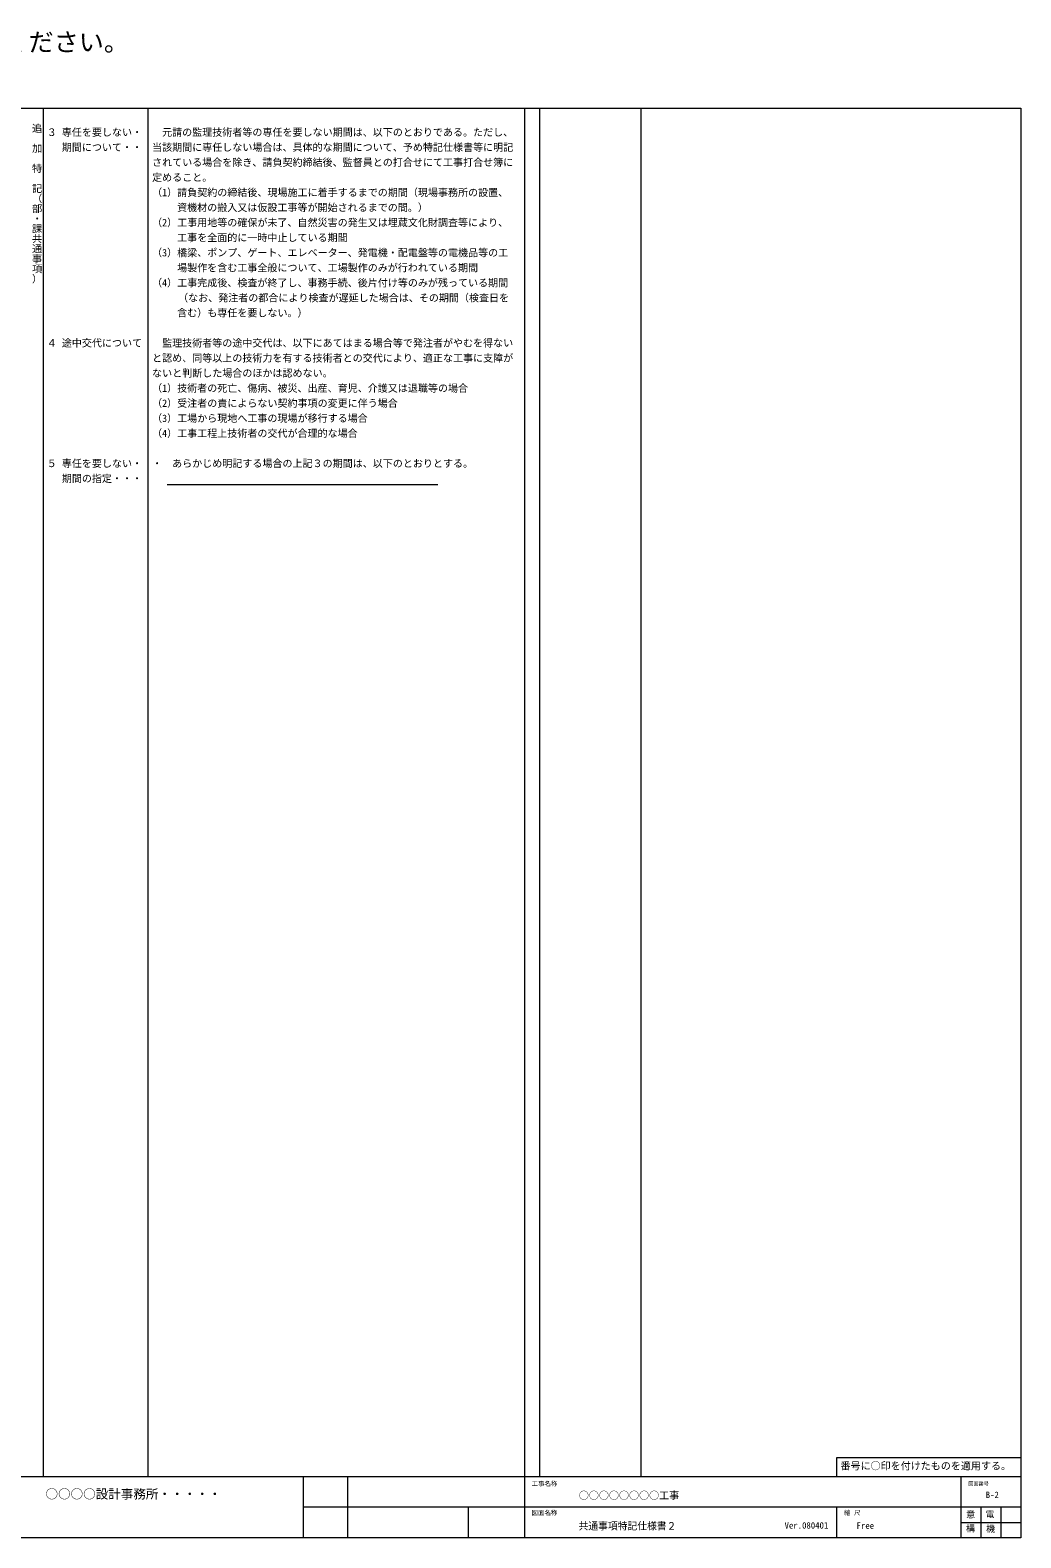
# Model space of a CAD drawing. Units: millimetres on the paper. Extents: x -413 to 392, y -286 to 328.
# Drawn here: x -3 to 392, y -286 to 315 of the extents above; entities that cross this region are included whole.
import ezdxf
from ezdxf.enums import TextEntityAlignment as Align

# ---------------------------------------------------------------- set-up
doc = ezdxf.new("R2010")
doc.units = ezdxf.units.MM
doc.layers.add('0-1', color=7, linetype='Continuous')
doc.layers.add('0-2', color=1, linetype='Continuous')
doc.layers.add('F-0', color=4, linetype='Continuous', lineweight=18)
doc.layers.add('F-F', color=5, linetype='Continuous', lineweight=9)
doc.styles.add('@ＭＳ ゴシック', font='')
doc.styles.add('ＭＳ ゴシック', font='')
doc.styles.get('@ＭＳ ゴシック').set_extended_font_data('@MS Gothic')
doc.styles.get('ＭＳ ゴシック').set_extended_font_data('MS Gothic')

msp = doc.modelspace()

# ---------------------------------------------------------------- linework, layer by layer
at = {"layer": 'F-0'}
for p, q in [((2.314, 284.35), (2.314, -261.166)), ((44.183, 284.35), (44.183, -261.166)), ((200.314, 284.35), (200.314, -261.166)), ((240.8, 284.35), (240.8, -261.166)), ((51.814, 134.35), (159.814, 134.35))]:
    msp.add_line(p, q, dxfattribs=at)
at = {"layer": 'F-F', "color": 7, "lineweight": 18}
for p, q in [((194.314, 284.35), (194.314, -263.15)), ((318.781, -253.666), (318.781, -261.166)), ((392.314, -253.666), (318.781, -253.666)), ((-398.185, -261.166), (392.314, -261.166)), ((106.064, -261.166), (106.064, -285.565)), ((123.814, -261.166), (123.814, -285.565)), ((194.314, -261.166), (194.314, -285.565)), ((368.314, -261.166), (368.314, -285.565)), ((106.064, -273.265), (392.314, -273.265)), ((171.814, -273.265), (171.814, -285.565)), ((318.781, -273.65), (318.781, -285.565)), ((376.314, -273.265), (376.314, -285.565)), ((384.314, -273.265), (384.314, -285.565)), ((368.314, -279.415), (392.314, -279.415)), ((392.314, -285.565), (-398.185, -285.565))]:
    msp.add_line(p, q, dxfattribs=at)
msp.add_lwpolyline([(-399.685, 284.35), (392.314, 284.35), (392.314, -285.565)], dxfattribs=at)

# ---------------------------------------------------------------- texts
at = {"layer": '0-1', "style": '@ＭＳ ゴシック'}
msp.add_text('\u3000追\u3000加\u3000特\u3000記（部・課共通事項）', height=2.933, rotation=270, dxfattribs=at).set_placement((-2.471, 282.35), align=Align.BOTTOM_LEFT)
at = {"layer": '0-1', "style": 'ＭＳ ゴシック'}
for s, p in [('専任を要しない・', (9.814, 272.35)), ('\u3000元請の監理技術者等の専任を要しない期間は、以下のとおりである。ただし、', (45.814, 272.35)), ('３', (3.814, 272.35)), ('期間について・・', (9.814, 266.35)), ('当該期間に専任しない場合は、具体的な期間について、予め特記仕様書等に明記', (45.814, 266.35)), ('されている場合を除き、請負契約締結後、監督員との打合せにて工事打合せ簿に', (45.814, 260.35)), ('定めること。', (45.814, 254.35)), ('（1）請負契約の締結後、現場施工に着手するまでの期間（現場事務所の設置、', (45.814, 248.35)), ('  \u3000 資機材の搬入又は仮設工事等が開始されるまでの間。）', (45.814, 242.35)), ('（2）工事用地等の確保が未了、自然災害の発生又は埋蔵文化財調査等により、', (45.814, 236.35)), ('\u3000   工事を全面的に一時中止している期間', (45.814, 230.35)), ('（3）橋梁、ポンプ、ゲート、エレベーター、発電機・配電盤等の電機品等の工', (45.814, 224.35)), ('\u3000\u3000 場製作を含む工事全般について、工場製作のみが行われている期間', (45.814, 218.35)), ('（4）工事完成後、検査が終了し、事務手続、後片付け等のみが残っている期間', (45.814, 212.35)), ('\u3000\u3000\u3000（なお、発注者の都合により検査が遅延した場合は、その期間（検査日を', (44.183, 206.35)), ('\u3000\u3000 含む）も専任を要しない。）', (45.814, 200.35)), ('途中交代について', (9.814, 188.35)), ('\u3000監理技術者等の途中交代は、以下にあてはまる場合等で発注者がやむを得ない', (45.814, 188.35)), ('４', (3.814, 188.35)), ('と認め、同等以上の技術力を有する技術者との交代により、適正な工事に支障が', (45.814, 182.35)), ('ないと判断した場合のほかは認めない。', (45.814, 176.35)), ('（1）技術者の死亡、傷病、被災、出産、育児、介護又は退職等の場合', (45.814, 170.35)), ('（2）受注者の責によらない契約事項の変更に伴う場合', (45.814, 164.35)), ('（3）工場から現地へ工事の現場が移行する場合', (45.814, 158.35)), ('（4）工事工程上技術者の交代が合理的な場合', (45.814, 152.35)), ('専任を要しない・', (9.814, 140.35)), ('・\u3000あらかじめ明記する場合の上記３の期間は、以下のとおりとする。', (45.814, 140.35)), ('５', (3.814, 140.35)), ('期間の指定・・・', (9.814, 134.35))]:
    msp.add_text(s, height=2.933, dxfattribs=at).set_placement(p, align=Align.BOTTOM_LEFT)
at = {"layer": '0-2', "style": 'ＭＳ ゴシック'}
msp.add_text('選択項目のないものは、原則として適用となるものです。打ち消す場合は、斜線を引いてください。', height=7.331, dxfattribs=at).set_placement((-413.399, 304.794), align=Align.BOTTOM_LEFT)
at = {"layer": 'F-F', "color": 7, "style": 'ＭＳ ゴシック'}
for s, height, p in [('番号に○印を付けたものを適用する。', 2.933, (320.383, -259.213)), ('工事名称', 1.833, (197.175, -265.415)), ('図面番号', 1.466, (371.314, -265.166)), ('○○○○設計事務所・・・・・', 3.666, (3.324, -271.018)), ('○○○○○○○○工事', 2.933, (216.028, -271.018)), ('B-2', 2.566, (378.293, -270.465)), ('図面名称', 1.833, (197.175, -277.015)), ('縮 尺', 1.833, (321.781, -277.015)), ('意', 2.566, (370.478, -278.328)), ('電', 2.566, (378.201, -278.191)), ('Ver.080401', 2.566, (298.067, -282.656)), ('Free', 2.566, (326.781, -282.765)), ('構', 2.566, (370.432, -283.844)), ('機', 2.566, (378.476, -284.028))]:
    msp.add_text(s, height=height, dxfattribs=at).set_placement(p, align=Align.BOTTOM_LEFT)
at = {"layer": 'F-F', "color": 7, "style": 'ＭＳ ゴシック', "width": 0.95}
msp.add_text('共通事項特記仕様書２', height=2.933, dxfattribs=at).set_placement((215.916, -283.178), align=Align.BOTTOM_LEFT)

doc.saveas('drawing.dxf')
